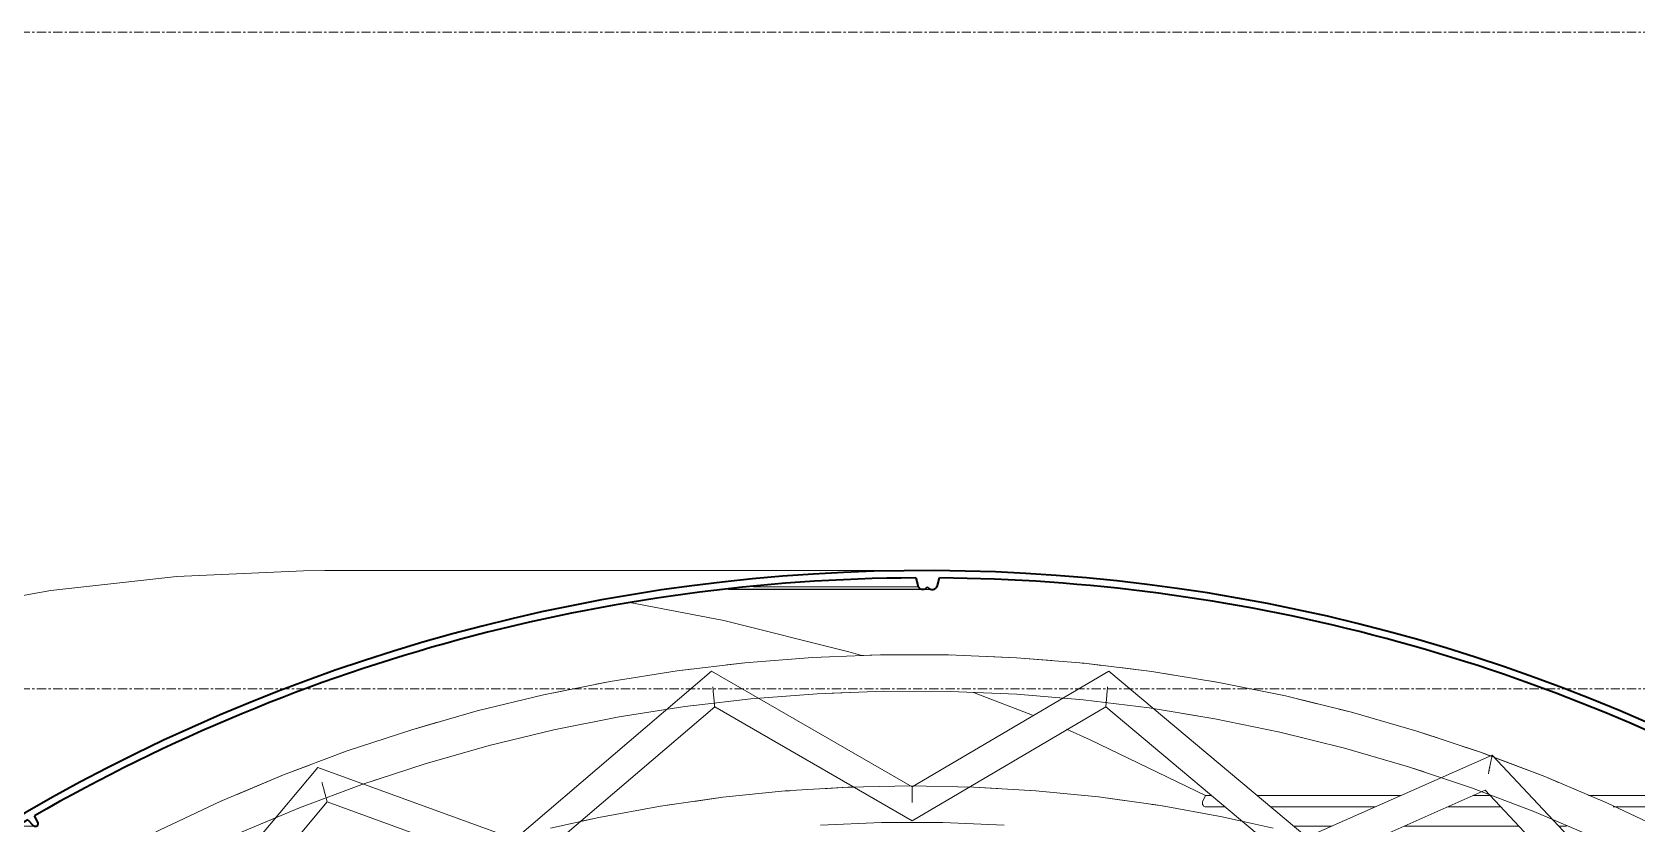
# Model space of a CAD drawing. Header units: inches. Extents: x 22 to 382261, y 22 to 371281.
# Drawn here: x 352410 to 354608, y 144051 to 145136 of the extents above; entities that cross this region are included whole.
import ezdxf

# ---------------------------------------------------------------- set-up
doc = ezdxf.new("R2010")
doc.units = ezdxf.units.IN
doc.header["$MEASUREMENT"] = 0
doc.linetypes.add('Grid Line 1_2_', pattern=[22.225, 12.7, -3.175, 3.175, -3.175])
for name, color, linetype, lineweight in [('A-FLOR-LEVL', 51, 'Continuous', 9), ('A-ROOF', 132, 'Continuous', 9), ('Q-CASE', 31, 'Continuous', 9)]:
    doc.layers.add(name, color=color, linetype=linetype, lineweight=lineweight)

# ---------------------------------------------------------------- blocks, each defined once
blk = doc.blocks.new('Casework 1 - Casework 1-382926-Rear Elevation')
at = {"layer": 'Q-CASE'}
for p, q in [((-8216.7, 3474.4), (-8486, 3244.2)), ((-7941.9, 3315.7), (-8216.7, 3474.4)), ((-7672.3, 3474.4), (-7941.9, 3315.7)), ((-7401, 3246.7), (-7672.3, 3474.4)), ((-8051.3, 3444.2), (-8027.6, 3445.1)), ((-8051.3, 3444.2), (-8027.6, 3445.1)), ((-8051.3, 3444.2), (-8027.6, 3445.1)), ((-8051.3, 3444.2), (-8027.6, 3445.1)), ((-8051.3, 3444.2), (-8027.6, 3445.1)), ((-8051.3, 3444.2), (-8027.6, 3445.1)), ((-8051.3, 3444.2), (-8027.6, 3445.1)), ((-8051.3, 3444.2), (-8027.6, 3445.1)), ((-8051.3, 3444.2), (-8027.6, 3445.1)), ((-8477.8, 3198.6), (-8212.2, 3425.6)), ((-8372.7, 3405.6), (-8354.6, 3409.2)), ((-8372.7, 3405.6), (-8354.6, 3409.2)), ((-8372.7, 3405.6), (-8354.6, 3409.2)), ((-8372.7, 3405.6), (-8354.6, 3409.2)), ((-8372.7, 3405.6), (-8354.6, 3409.2)), ((-8372.7, 3405.6), (-8354.6, 3409.2)), ((-8372.7, 3405.6), (-8354.6, 3409.2)), ((-8372.7, 3405.6), (-8354.6, 3409.2)), ((-8372.7, 3405.6), (-8354.6, 3409.2)), ((-8212.2, 3425.6), (-7941.7, 3269.4)), ((-7941.7, 3269.4), (-7676.4, 3425.6)), ((-7676.4, 3425.6), (-7407.6, 3200.1)), ((-7575.9, 3417.1), (-7551.3, 3413.1)), ((-7575.9, 3417.1), (-7551.3, 3413.1)), ((-7575.9, 3417.1), (-7551.3, 3413.1)), ((-7575.9, 3417.1), (-7551.3, 3413.1)), ((-7575.9, 3417.1), (-7551.3, 3413.1)), ((-7575.9, 3417.1), (-7551.3, 3413.1)), ((-7575.9, 3417.1), (-7551.3, 3413.1)), ((-7575.9, 3417.1), (-7551.3, 3413.1)), ((-7575.9, 3417.1), (-7551.3, 3413.1)), ((-7415.1, 3385.1), (-7408.8, 3383.5)), ((-7415.1, 3385.1), (-7408.8, 3383.5)), ((-7415.1, 3385.1), (-7408.8, 3383.5)), ((-7415.1, 3385.1), (-7408.8, 3383.5)), ((-7415.1, 3385.1), (-7408.8, 3383.5)), ((-7415.1, 3385.1), (-7408.8, 3383.5)), ((-7415.1, 3385.1), (-7408.8, 3383.5)), ((-7415.1, 3385.1), (-7408.8, 3383.5)), ((-7415.1, 3385.1), (-7408.8, 3383.5)), ((-8755.7, 3342.3), (-9032.1, 3012.9)), ((-8486, 3244.2), (-8755.7, 3342.3)), ((-7147.2, 3359.1), (-7401, 3246.7)), ((-6849.4, 3042.6), (-7147.2, 3359.1)), ((-8678.9, 3324.3), (-8657.7, 3331.3)), ((-8678.9, 3324.3), (-8657.7, 3331.3)), ((-8678.9, 3324.3), (-8657.7, 3331.3)), ((-8678.9, 3324.3), (-8657.7, 3331.3)), ((-8678.9, 3324.3), (-8657.7, 3331.3)), ((-8678.9, 3324.3), (-8657.7, 3331.3)), ((-8678.9, 3324.3), (-8657.7, 3331.3)), ((-8678.9, 3324.3), (-8657.7, 3331.3)), ((-8678.9, 3324.3), (-8657.7, 3331.3)), ((-7254.3, 3340.8), (-7240.4, 3336.2)), ((-7254.3, 3340.8), (-7240.4, 3336.2)), ((-7254.3, 3340.8), (-7240.4, 3336.2)), ((-7254.3, 3340.8), (-7240.4, 3336.2)), ((-7254.3, 3340.8), (-7240.4, 3336.2)), ((-7254.3, 3340.8), (-7240.4, 3336.2)), ((-7254.3, 3340.8), (-7240.4, 3336.2)), ((-7254.3, 3340.8), (-7240.4, 3336.2)), ((-7254.3, 3340.8), (-7240.4, 3336.2)), ((-7407.6, 3200.1), (-7156.9, 3311.1)), ((-7156.9, 3311.1), (-6878.5, 3015.1)), ((-8990.7, 3000), (-8743, 3295.1)), ((-8743, 3295.1), (-8477.8, 3198.6)), ((-8833.2, 3265.1), (-8813.6, 3273.3)), ((-8833.2, 3265.1), (-8813.6, 3273.3)), ((-8833.2, 3265.1), (-8813.6, 3273.3)), ((-8833.2, 3265.1), (-8813.6, 3273.3)), ((-8833.2, 3265.1), (-8813.6, 3273.3)), ((-8833.2, 3265.1), (-8813.6, 3273.3)), ((-8833.2, 3265.1), (-8813.6, 3273.3)), ((-8833.2, 3265.1), (-8813.6, 3273.3)), ((-8833.2, 3265.1), (-8813.6, 3273.3)), ((-7950.1, 3266.7), (-7928.5, 3266.7)), ((-7950.1, 3266.7), (-7928.5, 3266.7)), ((-7950.1, 3266.7), (-7928.5, 3266.7)), ((-7950.1, 3266.7), (-7928.5, 3266.7)), ((-7950.1, 3266.7), (-7928.5, 3266.7)), ((-7950.1, 3266.7), (-7928.5, 3266.7)), ((-7950.1, 3266.7), (-7928.5, 3266.7)), ((-7950.1, 3266.7), (-7928.5, 3266.7)), ((-7950.1, 3266.7), (-7928.5, 3266.7))]:
    blk.add_line(p, q, dxfattribs=at)
at = {"layer": 'Q-CASE', "flags": 128}
for points in [[(-6904.9, 3253.6), (-6989.1, 3293.4), (-7074.9, 3329.8), (-7162, 3362.7), (-7250.4, 3392.1), (-7339.9, 3418), (-7430.3, 3440.3), (-7521.6, 3458.9), (-7613.6, 3473.9), (-7706, 3485.2), (-7798.9, 3492.7), (-7891.9, 3496.6), (-7985.1, 3496.7), (-8078.2, 3493.1), (-8171.1, 3485.8), (-8263.6, 3474.8), (-8355.5, 3460.1), (-8446.9, 3441.7), (-8537.4, 3419.7), (-8626.9, 3394.1), (-8715.4, 3364.9), (-8802.6, 3332.2), (-8888.5, 3296), (-8972.8, 3256.5)], [(-7887.6, 3496.4), (-7891.9, 3496.6), (-7985.1, 3496.7), (-8013.9, 3495.6)], [(-7887.6, 3496.4), (-7891.9, 3496.6), (-7985.1, 3496.7), (-8013.9, 3495.6)], [(-7887.6, 3496.4), (-7891.9, 3496.6), (-7985.1, 3496.7), (-8013.9, 3495.6)], [(-7887.6, 3496.4), (-7891.9, 3496.6), (-7985.1, 3496.7), (-8013.9, 3495.6)], [(-7887.6, 3496.4), (-7891.9, 3496.6), (-7985.1, 3496.7), (-8013.9, 3495.6)], [(-7887.6, 3496.4), (-7891.9, 3496.6), (-7985.1, 3496.7), (-8013.9, 3495.6)], [(-7887.6, 3496.4), (-7891.9, 3496.6), (-7985.1, 3496.7), (-8013.9, 3495.6)], [(-7887.6, 3496.4), (-7891.9, 3496.6), (-7985.1, 3496.7), (-8013.9, 3495.6)], [(-7887.6, 3496.4), (-7891.9, 3496.6), (-7985.1, 3496.7), (-8013.9, 3495.6)], [(-8245, 3477), (-8263.6, 3474.8), (-8355.5, 3460.1), (-8374.5, 3456.3)], [(-8245, 3477), (-8263.6, 3474.8), (-8355.5, 3460.1), (-8374.5, 3456.3)], [(-8245, 3477), (-8263.6, 3474.8), (-8355.5, 3460.1), (-8374.5, 3456.3)], [(-8245, 3477), (-8263.6, 3474.8), (-8355.5, 3460.1), (-8374.5, 3456.3)], [(-8245, 3477), (-8263.6, 3474.8), (-8355.5, 3460.1), (-8374.5, 3456.3)], [(-8245, 3477), (-8263.6, 3474.8), (-8355.5, 3460.1), (-8374.5, 3456.3)], [(-8245, 3477), (-8263.6, 3474.8), (-8355.5, 3460.1), (-8374.5, 3456.3)], [(-8245, 3477), (-8263.6, 3474.8), (-8355.5, 3460.1), (-8374.5, 3456.3)], [(-8245, 3477), (-8263.6, 3474.8), (-8355.5, 3460.1), (-8374.5, 3456.3)], [(-8066.4, 3493.6), (-8078.2, 3493.1), (-8171.1, 3485.8), (-8195.7, 3482.9)], [(-8066.4, 3493.6), (-8078.2, 3493.1), (-8171.1, 3485.8), (-8195.7, 3482.9)], [(-8066.4, 3493.6), (-8078.2, 3493.1), (-8171.1, 3485.8), (-8195.7, 3482.9)], [(-8066.4, 3493.6), (-8078.2, 3493.1), (-8171.1, 3485.8), (-8195.7, 3482.9)], [(-8066.4, 3493.6), (-8078.2, 3493.1), (-8171.1, 3485.8), (-8195.7, 3482.9)], [(-8066.4, 3493.6), (-8078.2, 3493.1), (-8171.1, 3485.8), (-8195.7, 3482.9)], [(-8066.4, 3493.6), (-8078.2, 3493.1), (-8171.1, 3485.8), (-8195.7, 3482.9)], [(-8066.4, 3493.6), (-8078.2, 3493.1), (-8171.1, 3485.8), (-8195.7, 3482.9)], [(-8066.4, 3493.6), (-8078.2, 3493.1), (-8171.1, 3485.8), (-8195.7, 3482.9)], [(-7750.2, 3488.8), (-7798.9, 3492.7), (-7838, 3494.4)], [(-7750.2, 3488.8), (-7798.9, 3492.7), (-7838, 3494.4)], [(-7750.2, 3488.8), (-7798.9, 3492.7), (-7838, 3494.4)], [(-7750.2, 3488.8), (-7798.9, 3492.7), (-7838, 3494.4)], [(-7750.2, 3488.8), (-7798.9, 3492.7), (-7838, 3494.4)], [(-7750.2, 3488.8), (-7798.9, 3492.7), (-7838, 3494.4)], [(-7750.2, 3488.8), (-7798.9, 3492.7), (-7838, 3494.4)], [(-7750.2, 3488.8), (-7798.9, 3492.7), (-7838, 3494.4)], [(-7750.2, 3488.8), (-7798.9, 3492.7), (-7838, 3494.4)], [(-7681.9, 3482.2), (-7706, 3485.2), (-7708.7, 3485.4)], [(-7681.9, 3482.2), (-7706, 3485.2), (-7708.7, 3485.4)], [(-7681.9, 3482.2), (-7706, 3485.2), (-7708.7, 3485.4)], [(-7681.9, 3482.2), (-7706, 3485.2), (-7708.7, 3485.4)], [(-7681.9, 3482.2), (-7706, 3485.2), (-7708.7, 3485.4)], [(-7681.9, 3482.2), (-7706, 3485.2), (-7708.7, 3485.4)], [(-7681.9, 3482.2), (-7706, 3485.2), (-7708.7, 3485.4)], [(-7681.9, 3482.2), (-7706, 3485.2), (-7708.7, 3485.4)], [(-7681.9, 3482.2), (-7706, 3485.2), (-7708.7, 3485.4)], [(-7583.4, 3469), (-7613.6, 3473.9), (-7656.7, 3479.1)], [(-7583.4, 3469), (-7613.6, 3473.9), (-7656.7, 3479.1)], [(-7583.4, 3469), (-7613.6, 3473.9), (-7656.7, 3479.1)], [(-7583.4, 3469), (-7613.6, 3473.9), (-7656.7, 3479.1)], [(-7583.4, 3469), (-7613.6, 3473.9), (-7656.7, 3479.1)], [(-7583.4, 3469), (-7613.6, 3473.9), (-7656.7, 3479.1)], [(-7583.4, 3469), (-7613.6, 3473.9), (-7656.7, 3479.1)], [(-7583.4, 3469), (-7613.6, 3473.9), (-7656.7, 3479.1)], [(-7583.4, 3469), (-7613.6, 3473.9), (-7656.7, 3479.1)], [(-7396, 3431.8), (-7430.3, 3440.3), (-7521.6, 3458.9), (-7531.5, 3460.5)], [(-7396, 3431.8), (-7430.3, 3440.3), (-7521.6, 3458.9), (-7531.5, 3460.5)], [(-7396, 3431.8), (-7430.3, 3440.3), (-7521.6, 3458.9), (-7531.5, 3460.5)], [(-7396, 3431.8), (-7430.3, 3440.3), (-7521.6, 3458.9), (-7531.5, 3460.5)], [(-7396, 3431.8), (-7430.3, 3440.3), (-7521.6, 3458.9), (-7531.5, 3460.5)], [(-7396, 3431.8), (-7430.3, 3440.3), (-7521.6, 3458.9), (-7531.5, 3460.5)], [(-7396, 3431.8), (-7430.3, 3440.3), (-7521.6, 3458.9), (-7531.5, 3460.5)], [(-7396, 3431.8), (-7430.3, 3440.3), (-7521.6, 3458.9), (-7531.5, 3460.5)], [(-7386.7, 3429.5), (-7430.3, 3440.3), (-7521.6, 3458.9), (-7531.5, 3460.5)], [(-8421, 3446.9), (-8446.9, 3441.7), (-8537.4, 3419.7), (-8551.6, 3415.6)], [(-8421, 3446.9), (-8446.9, 3441.7), (-8537.4, 3419.7), (-8551.6, 3415.6)], [(-8421, 3446.9), (-8446.9, 3441.7), (-8537.4, 3419.7), (-8551.6, 3415.6)], [(-8421, 3446.9), (-8446.9, 3441.7), (-8537.4, 3419.7), (-8551.6, 3415.6)], [(-8421, 3446.9), (-8446.9, 3441.7), (-8537.4, 3419.7), (-8551.6, 3415.6)], [(-8421, 3446.9), (-8446.9, 3441.7), (-8537.4, 3419.7), (-8551.6, 3415.6)], [(-8421, 3446.9), (-8446.9, 3441.7), (-8537.4, 3419.7), (-8551.6, 3415.6)], [(-8421, 3446.9), (-8446.9, 3441.7), (-8537.4, 3419.7), (-8551.6, 3415.6)], [(-8421, 3446.9), (-8446.9, 3441.7), (-8537.4, 3419.7), (-8551.6, 3415.6)], [(-8240.8, 3427.2), (-8162.6, 3436.4), (-8071.7, 3443.4), (-7980.6, 3446.8), (-7889.5, 3446.5), (-7798.4, 3442.6), (-7707.6, 3435.1), (-7617.1, 3423.9), (-7527.2, 3409.1), (-7437.9, 3390.7), (-7349.4, 3368.8), (-7261.9, 3343.3), (-7175.4, 3314.4), (-7090.2, 3282), (-7006.4, 3246.3), (-6924, 3207.2), (-6843.3, 3164.9), (-6810, 3146.2)], [(-9107.7, 3126.3), (-9028.5, 3171.4), (-8947.5, 3213.2), (-8864.9, 3251.8), (-8780.9, 3287), (-8695.5, 3318.9), (-8608.9, 3347.3), (-8521.2, 3372.3), (-8432.6, 3393.7), (-8343.2, 3411.5), (-8253.2, 3425.8), (-8241.2, 3427.2)], [(-7222.1, 3382.7), (-7250.4, 3392.1), (-7339.9, 3418), (-7357.4, 3422.3)], [(-7222.1, 3382.7), (-7250.4, 3392.1), (-7339.9, 3418), (-7357.4, 3422.3)], [(-7222.1, 3382.7), (-7250.4, 3392.1), (-7339.9, 3418), (-7357.4, 3422.3)], [(-7222.1, 3382.7), (-7250.4, 3392.1), (-7339.9, 3418), (-7357.4, 3422.3)], [(-7222.1, 3382.7), (-7250.4, 3392.1), (-7339.9, 3418), (-7357.4, 3422.3)], [(-7222.1, 3382.7), (-7250.4, 3392.1), (-7339.9, 3418), (-7357.4, 3422.3)], [(-7222.1, 3382.7), (-7250.4, 3392.1), (-7339.9, 3418), (-7357.4, 3422.3)], [(-7222.1, 3382.7), (-7250.4, 3392.1), (-7339.9, 3418), (-7357.4, 3422.3)], [(-7222.1, 3382.7), (-7250.4, 3392.1), (-7339.9, 3418), (-7357.4, 3422.3)], [(-8591.7, 3404.2), (-8626.9, 3394.1), (-8715.4, 3364.9), (-8721.6, 3362.6)], [(-8591.7, 3404.2), (-8626.9, 3394.1), (-8715.4, 3364.9), (-8721.6, 3362.6)], [(-8591.7, 3404.2), (-8626.9, 3394.1), (-8715.4, 3364.9), (-8721.6, 3362.6)], [(-8591.7, 3404.2), (-8626.9, 3394.1), (-8715.4, 3364.9), (-8721.6, 3362.6)], [(-8591.7, 3404.2), (-8626.9, 3394.1), (-8715.4, 3364.9), (-8721.6, 3362.6)], [(-8591.7, 3404.2), (-8626.9, 3394.1), (-8715.4, 3364.9), (-8721.6, 3362.6)], [(-8591.7, 3404.2), (-8626.9, 3394.1), (-8715.4, 3364.9), (-8721.6, 3362.6)], [(-8591.7, 3404.2), (-8626.9, 3394.1), (-8715.4, 3364.9), (-8721.6, 3362.6)], [(-8591.7, 3404.2), (-8626.9, 3394.1), (-8715.4, 3364.9), (-8721.6, 3362.6)], [(-7149.7, 3358), (-7162, 3362.7), (-7187.5, 3371.2)], [(-7149.7, 3358), (-7162, 3362.7), (-7187.5, 3371.2)], [(-7149.7, 3358), (-7162, 3362.7), (-7187.5, 3371.2)], [(-7149.7, 3358), (-7162, 3362.7), (-7187.5, 3371.2)], [(-7149.7, 3358), (-7162, 3362.7), (-7187.5, 3371.2)], [(-7149.7, 3358), (-7162, 3362.7), (-7187.5, 3371.2)], [(-7149.7, 3358), (-7162, 3362.7), (-7187.5, 3371.2)], [(-7149.7, 3358), (-7162, 3362.7), (-7187.5, 3371.2)], [(-7149.7, 3358), (-7162, 3362.7), (-7187.5, 3371.2)], [(-8767, 3345.6), (-8802.6, 3332.2), (-8866.4, 3305.4)], [(-8767, 3345.6), (-8802.6, 3332.2), (-8866.4, 3305.4)], [(-8767, 3345.6), (-8802.6, 3332.2), (-8866.4, 3305.4)], [(-8767, 3345.6), (-8802.6, 3332.2), (-8866.4, 3305.4)], [(-8767, 3345.6), (-8802.6, 3332.2), (-8866.4, 3305.4)], [(-8767, 3345.6), (-8802.6, 3332.2), (-8866.4, 3305.4)], [(-8767, 3345.6), (-8802.6, 3332.2), (-8866.4, 3305.4)], [(-8767, 3345.6), (-8802.6, 3332.2), (-8866.4, 3305.4)], [(-8767, 3345.6), (-8802.6, 3332.2), (-8866.4, 3305.4)], [(-7056.3, 3321.9), (-7074.9, 3329.8), (-7144.3, 3356)], [(-7056.3, 3321.9), (-7074.9, 3329.8), (-7144.3, 3356)], [(-7056.3, 3321.9), (-7074.9, 3329.8), (-7144.3, 3356)], [(-7056.3, 3321.9), (-7074.9, 3329.8), (-7144.3, 3356)], [(-7056.3, 3321.9), (-7074.9, 3329.8), (-7144.3, 3356)], [(-7056.3, 3321.9), (-7074.9, 3329.8), (-7144.3, 3356)], [(-7056.3, 3321.9), (-7074.9, 3329.8), (-7144.3, 3356)], [(-7056.3, 3321.9), (-7074.9, 3329.8), (-7144.3, 3356)], [(-7056.3, 3321.9), (-7074.9, 3329.8), (-7144.3, 3356)], [(-7447, 3259.1), (-7516.9, 3274.7), (-7601.5, 3290), (-7686.6, 3301.9), (-7772.1, 3310.4), (-7857.9, 3315.5), (-7943.9, 3317.1), (-8029.8, 3315.3), (-8115.6, 3310.1), (-8201.1, 3301.4), (-8286.2, 3289.3), (-8370.8, 3273.9), (-8437.1, 3259)], [(-8109.7, 3310.4), (-8115.6, 3310.1), (-8201.1, 3301.4), (-8240.4, 3295.9)], [(-8109.7, 3310.4), (-8115.6, 3310.1), (-8201.1, 3301.4), (-8240.4, 3295.9)], [(-8109.7, 3310.4), (-8115.6, 3310.1), (-8201.1, 3301.4), (-8240.4, 3295.9)], [(-8109.7, 3310.4), (-8115.6, 3310.1), (-8201.1, 3301.4), (-8240.4, 3295.9)], [(-8109.7, 3310.4), (-8115.6, 3310.1), (-8201.1, 3301.4), (-8240.4, 3295.9)], [(-8109.7, 3310.4), (-8115.6, 3310.1), (-8201.1, 3301.4), (-8240.4, 3295.9)], [(-8109.7, 3310.4), (-8115.6, 3310.1), (-8201.1, 3301.4), (-8240.4, 3295.9)], [(-8109.7, 3310.4), (-8115.6, 3310.1), (-8201.1, 3301.4), (-8240.4, 3295.9)], [(-8109.7, 3310.4), (-8115.6, 3310.1), (-8201.1, 3301.4), (-8240.4, 3295.9)], [(-8021.5, 3315.5), (-8029.8, 3315.3), (-8064.5, 3313.2)], [(-8021.5, 3315.5), (-8029.8, 3315.3), (-8064.5, 3313.2)], [(-8021.5, 3315.5), (-8029.8, 3315.3), (-8064.5, 3313.2)], [(-8021.5, 3315.5), (-8029.8, 3315.3), (-8064.5, 3313.2)], [(-8021.5, 3315.5), (-8029.8, 3315.3), (-8064.5, 3313.2)], [(-8021.5, 3315.5), (-8029.8, 3315.3), (-8064.5, 3313.2)], [(-8021.5, 3315.5), (-8029.8, 3315.3), (-8064.5, 3313.2)], [(-8021.5, 3315.5), (-8029.8, 3315.3), (-8064.5, 3313.2)], [(-8021.5, 3315.5), (-8029.8, 3315.3), (-8064.5, 3313.2)], [(-7824.7, 3313.5), (-7857.9, 3315.5), (-7863.3, 3315.6)], [(-7824.7, 3313.5), (-7857.9, 3315.5), (-7863.3, 3315.6)], [(-7824.7, 3313.5), (-7857.9, 3315.5), (-7863.3, 3315.6)], [(-7824.7, 3313.5), (-7857.9, 3315.5), (-7863.3, 3315.6)], [(-7824.7, 3313.5), (-7857.9, 3315.5), (-7863.3, 3315.6)], [(-7824.7, 3313.5), (-7857.9, 3315.5), (-7863.3, 3315.6)], [(-7824.7, 3313.5), (-7857.9, 3315.5), (-7863.3, 3315.6)], [(-7824.7, 3313.5), (-7857.9, 3315.5), (-7863.3, 3315.6)], [(-7824.7, 3313.5), (-7857.9, 3315.5), (-7863.3, 3315.6)], [(-7651.2, 3297), (-7686.6, 3301.9), (-7772.1, 3310.4), (-7779.7, 3310.9)], [(-7651.2, 3297), (-7686.6, 3301.9), (-7772.1, 3310.4), (-7779.7, 3310.9)], [(-7651.2, 3297), (-7686.6, 3301.9), (-7772.1, 3310.4), (-7779.7, 3310.9)], [(-7651.2, 3297), (-7686.6, 3301.9), (-7772.1, 3310.4), (-7779.7, 3310.9)], [(-7651.2, 3297), (-7686.6, 3301.9), (-7772.1, 3310.4), (-7779.7, 3310.9)], [(-7651.2, 3297), (-7686.6, 3301.9), (-7772.1, 3310.4), (-7779.7, 3310.9)], [(-7651.2, 3297), (-7686.6, 3301.9), (-7772.1, 3310.4), (-7779.7, 3310.9)], [(-7651.2, 3297), (-7686.6, 3301.9), (-7772.1, 3310.4), (-7779.7, 3310.9)], [(-7651.2, 3297), (-7686.6, 3301.9), (-7772.1, 3310.4), (-7779.7, 3310.9)], [(-6897, 3249.4), (-6904.9, 3253.6), (-6989.1, 3293.4), (-7035.4, 3313)], [(-6897, 3249.4), (-6904.9, 3253.6), (-6989.1, 3293.4), (-7035.4, 3313)], [(-6897, 3249.4), (-6904.9, 3253.6), (-6989.1, 3293.4), (-7035.4, 3313)], [(-6897, 3249.4), (-6904.9, 3253.6), (-6989.1, 3293.4), (-7035.4, 3313)], [(-6897, 3249.4), (-6904.9, 3253.6), (-6989.1, 3293.4), (-7035.4, 3313)], [(-6897, 3249.4), (-6904.9, 3253.6), (-6989.1, 3293.4), (-7035.4, 3313)], [(-6897, 3249.4), (-6904.9, 3253.6), (-6989.1, 3293.4), (-7035.4, 3313)], [(-6897, 3249.4), (-6904.9, 3253.6), (-6989.1, 3293.4), (-7035.4, 3313)], [(-6897, 3249.4), (-6904.9, 3253.6), (-6989.1, 3293.4), (-7035.4, 3313)], [(-8886.8, 3296.8), (-8888.5, 3296), (-8972.8, 3256.5), (-9023.8, 3230.1)], [(-8886.8, 3296.8), (-8888.5, 3296), (-8972.8, 3256.5), (-9023.8, 3230.1)], [(-8886.8, 3296.8), (-8888.5, 3296), (-8972.8, 3256.5), (-9023.8, 3230.1)], [(-8886.8, 3296.8), (-8888.5, 3296), (-8972.8, 3256.5), (-9023.8, 3230.1)], [(-8886.8, 3296.8), (-8888.5, 3296), (-8972.8, 3256.5), (-9023.8, 3230.1)], [(-8886.8, 3296.8), (-8888.5, 3296), (-8972.8, 3256.5), (-9023.8, 3230.1)], [(-8886.8, 3296.8), (-8888.5, 3296), (-8972.8, 3256.5), (-9023.8, 3230.1)], [(-8886.8, 3296.8), (-8888.5, 3296), (-8972.8, 3256.5), (-9023.8, 3230.1)], [(-8886.8, 3296.8), (-8888.5, 3296), (-8972.8, 3256.5), (-9023.8, 3230.1)], [(-8270.9, 3291.5), (-8286.2, 3289.3), (-8370.8, 3273.9), (-8394.8, 3268.5)], [(-8270.9, 3291.5), (-8286.2, 3289.3), (-8370.8, 3273.9), (-8394.8, 3268.5)], [(-8270.9, 3291.5), (-8286.2, 3289.3), (-8370.8, 3273.9), (-8394.8, 3268.5)], [(-8270.9, 3291.5), (-8286.2, 3289.3), (-8370.8, 3273.9), (-8394.8, 3268.5)], [(-8270.9, 3291.5), (-8286.2, 3289.3), (-8370.8, 3273.9), (-8394.8, 3268.5)], [(-8270.9, 3291.5), (-8286.2, 3289.3), (-8370.8, 3273.9), (-8394.8, 3268.5)], [(-8270.9, 3291.5), (-8286.2, 3289.3), (-8370.8, 3273.9), (-8394.8, 3268.5)], [(-8270.9, 3291.5), (-8286.2, 3289.3), (-8370.8, 3273.9), (-8394.8, 3268.5)], [(-8270.9, 3291.5), (-8286.2, 3289.3), (-8370.8, 3273.9), (-8394.8, 3268.5)], [(-7494.5, 3269.7), (-7516.9, 3274.7), (-7601.5, 3290), (-7613.4, 3291.7)], [(-7494.5, 3269.7), (-7516.9, 3274.7), (-7601.5, 3290), (-7613.4, 3291.7)], [(-7494.5, 3269.7), (-7516.9, 3274.7), (-7601.5, 3290), (-7613.4, 3291.7)], [(-7494.5, 3269.7), (-7516.9, 3274.7), (-7601.5, 3290), (-7613.4, 3291.7)], [(-7494.5, 3269.7), (-7516.9, 3274.7), (-7601.5, 3290), (-7613.4, 3291.7)], [(-7494.5, 3269.7), (-7516.9, 3274.7), (-7601.5, 3290), (-7613.4, 3291.7)], [(-7494.5, 3269.7), (-7516.9, 3274.7), (-7601.5, 3290), (-7613.4, 3291.7)], [(-7494.5, 3269.7), (-7516.9, 3274.7), (-7601.5, 3290), (-7613.4, 3291.7)], [(-7494.5, 3269.7), (-7516.9, 3274.7), (-7601.5, 3290), (-7613.4, 3291.7)], [(-8067.4, 3263.4), (-7983.5, 3266.7), (-7899.6, 3266.7), (-7815.7, 3263.3)]]:
    blk.add_lwpolyline(points, dxfattribs=at)
at = {"layer": 'Q-CASE'}
for points, knots in [([(-8212.2, 3425.6), (-8212.2, 3425.6), (-8212.3, 3426.2), (-8212.5, 3428.2), (-8212.7, 3430.6), (-8212.9, 3432.7), (-8213.1, 3435.1), (-8213.3, 3437.8), (-8213.6, 3440.6), (-8213.9, 3443.7), (-8214.2, 3446.8), (-8214.4, 3449.5), (-8214.6, 3451.4), (-8214.7, 3452.3), (-8214.7, 3452.6)], [0, 0, 0, 0, 0.0833333, 0.1666667, 0.2083333, 0.25, 0.2916667, 0.3333333, 0.375, 0.4166667, 0.4583333, 0.5, 0.5208333, 0.5338411, 0.5338411, 0.5338411, 0.5338411]), ([(-7676.4, 3425.6), (-7676.4, 3425.6), (-7676.3, 3426.2), (-7676.2, 3428.2), (-7676, 3430.6), (-7675.8, 3432.7), (-7675.6, 3435.1), (-7675.4, 3437.8), (-7675.1, 3440.6), (-7674.9, 3443.7), (-7674.6, 3446.8), (-7674.4, 3449.5), (-7674.2, 3451.5), (-7674.1, 3452.5), (-7674.1, 3453)], [0, 0, 0, 0, 0.0833333, 0.1666667, 0.2083333, 0.25, 0.2916667, 0.3333333, 0.375, 0.4166667, 0.4583333, 0.5, 0.5208333, 0.5392942, 0.5392942, 0.5392942, 0.5392942]), ([(-7152.4, 3333.6), (-7152.3, 3334.1), (-7152.1, 3335.1), (-7151.8, 3336.7), (-7151.3, 3338.8), (-7150.9, 3340.8), (-7150.5, 3342.8), (-7150.1, 3344.8), (-7149.6, 3347.2), (-7149.1, 3349.8), (-7148.6, 3352.1), (-7148.2, 3354.2), (-7147.7, 3356.6), (-7147.3, 3358.6), (-7147.2, 3359.1), (-7147.2, 3359.1)], [0.4802378, 0.4802378, 0.4802378, 0.4802378, 0.5, 0.5208333, 0.5416667, 0.5833333, 0.6041667, 0.625, 0.6666667, 0.7083333, 0.75, 0.7916667, 0.8333333, 0.9166667, 1, 1, 1, 1]), ([(-8743, 3295.1), (-8743, 3295.2), (-8743.2, 3295.7), (-8743.7, 3297.7), (-8744.3, 3300), (-8744.9, 3302), (-8745.5, 3304.3), (-8746.2, 3306.9), (-8746.9, 3309.7), (-8747.7, 3312.6), (-8748.5, 3315.6), (-8749.2, 3318.2), (-8749.8, 3320.3), (-8750, 3321.3), (-8750.2, 3321.8)], [0, 0, 0, 0, 0.0833333, 0.1666667, 0.2083333, 0.25, 0.2916667, 0.3333333, 0.375, 0.4166667, 0.4583333, 0.5, 0.5208333, 0.5416667, 0.5416667, 0.5416667, 0.5416667]), ([(-7941.8, 3294.4), (-7941.8, 3294.8), (-7941.8, 3296.2), (-7941.8, 3298.6), (-7941.8, 3301.5), (-7941.9, 3304.2), (-7941.9, 3306.7), (-7941.9, 3309), (-7941.9, 3311), (-7941.9, 3313.3), (-7941.9, 3314.4), (-7941.9, 3314.9)], [0.525451, 0.525451, 0.525451, 0.525451, 0.5416667, 0.5833333, 0.625, 0.6666667, 0.7083333, 0.75, 0.7916667, 0.8333333, 0.9166667, 0.9166667, 0.9166667, 0.9166667])]:
    blk.add_open_spline(points, degree=3, knots=knots, dxfattribs=at)
blk = doc.blocks.new('Roofs 1 - Roofs 1-397225-Rear Elevation')
at = {"layer": 'A-ROOF'}
for p, q in [((-7924.3, 3612.1), (-8746, 3612.1)), ((-8193.4, 3586), (-7914.2, 3586)), ((-8188.8, 3586.5), (-7927, 3586.5)), ((-8158.8, 3589.6), (-7933.4, 3589.6)), ((-7776.9, 3413.9), (-7857.5, 3445)), ((-7543.8, 3295.4), (-7540, 3303.7)), ((-7540, 3303.7), (-7531.1, 3303.7)), ((-7468.9, 3303.7), (-7272.4, 3303.7)), ((-7173.7, 3303.7), (-7150, 3303.7)), ((-7015.1, 3303.7), (-6754.1, 3303.7)), ((-7539, 3288.3), (-7512.7, 3288.3)), ((-7450.7, 3288.3), (-7307.3, 3288.3)), ((-7207.9, 3288.3), (-7135.4, 3288.3)), ((-6981.5, 3288.3), (-6753.2, 3288.3)), ((-9168.3, 3261.7), (-9142.7, 3261.7)), ((-7419.2, 3262), (-7366.4, 3262)), ((-7267.9, 3262), (-7110.6, 3262)), ((-7055.8, 3262), (-7045.3, 3262)), ((-6923.7, 3262), (-6680.6, 3262)), ((-10060.5, 3204.7), (-10092.2, 3235.5)), ((-10092.2, 3235.5), (-9230.6, 3235.5)), ((-7331.6, 3233.7), (-7084.2, 3233.7)), ((-7318.8, 3239.4), (-7089.3, 3239.4)), ((-7034.6, 3239.4), (-6993.9, 3239.4)), ((-7029.2, 3233.7), (-6981, 3233.7)), ((-6877.6, 3239.4), (-6696.1, 3239.4)), ((-6867.1, 3233.7), (-6687.9, 3233.7)), ((-10060.5, 3204.7), (-9199.8, 3204.7))]:
    blk.add_line(p, q, dxfattribs=at)
at = {"layer": 'A-ROOF', "lineweight": 35}
for p, q in [((-7936.8, 3602), (-7933.4, 3589.6)), ((-7906.9, 3591.7), (-7904.1, 3602)), ((-6754.1, 3303.7), (-6757.8, 3295.4)), ((-9139.3, 3267.5), (-9144.1, 3275.9)), ((-6749.6, 3289.7), (-6742.2, 3297.1)), ((-9153.2, 3270.6), (-9145.5, 3262.8)), ((-6680.6, 3262), (-6696.1, 3239.4)), ((-6687.9, 3233.7), (-6666.4, 3265.1)), ((-9230.6, 3235.5), (-9199.8, 3204.7)), ((-9192.7, 3211.8), (-9214.6, 3233.7)), ((-6696.1, 3239.4), (-6687.9, 3233.7)), ((-9199.8, 3204.7), (-9192.7, 3211.8))]:
    blk.add_line(p, q, dxfattribs=at)
at = {"layer": 'A-ROOF', "flags": 128}
for points in [[(-10092.2, 3235.5), (-9942.1, 3320.3), (-9786.2, 3394.9), (-9625.5, 3458.9), (-9460.5, 3512.1), (-9292.3, 3554.1), (-9121.4, 3584.9), (-8948.8, 3604.2), (-8775.2, 3611.9), (-8740.2, 3612.1)], [(-8012.5, 3496.1), (-8028.5, 3500.8), (-8199.5, 3543.8), (-8328.4, 3568.2)], [(-7540, 3303.7), (-7697.9, 3380.4), (-7730.4, 3394.6)], [(-7538.8, 3288.3), (-7540.2, 3288.4), (-7541.4, 3288.8), (-7542.5, 3289.5), (-7543.3, 3290.5), (-7543.9, 3291.7), (-7544.2, 3292.9), (-7544.2, 3294.2), (-7543.8, 3295.4)]]:
    blk.add_lwpolyline(points, dxfattribs=at)
at = {"layer": 'A-ROOF', "lineweight": 35}
for centre, radius, start, end in [((-7924.3, 1158.2), 2453.9, 59.1602, 122.1619), ((-7924.3, 1158.2), 2443.9, 90.2913, 119.9416), ((-7927, 3594.6), 8.12, 218.4096, 321.5904), ((-7914.2, 3593.6), 7.62, 212.2724, 345), ((-7924.3, 1158.2), 2443.9, 61.3914, 89.5259), ((-6753.2, 3293.3), 5.09, 156.0473, 315), ((-7924.3, 1158.2), 2443.9, 59.41, 61.0717), ((-7924.3, 1158.2), 2443.9, 120.1887, 121.8678), ((-9142.7, 3265.6), 3.89, 225, 29.759)]:
    blk.add_arc(centre, radius, start, end, dxfattribs=at)
at = {"layer": 'A-ROOF'}
blk.add_open_spline([(-7784.1, 3608.1), (-7840.2, 3611.3), (-7896.4, 3612.6), (-7952.6, 3611.9)], degree=3, dxfattribs=at)
for points, knots in [([(-7933.4, 3589.6), (-7932.5, 3588.5), (-7930.8, 3587.2), (-7928.1, 3586.5), (-7926, 3586.5), (-7924, 3587), (-7922.1, 3588), (-7921.1, 3589), (-7920.7, 3589.6)], [0, 0, 0, 0, 0.285714, 0.428571, 0.571429, 0.714286, 0.857143, 1, 1, 1, 1]), ([(-7920.7, 3589.6), (-7920, 3588.5), (-7918, 3586.6), (-7914.7, 3585.8), (-7912.1, 3586.2), (-7910.3, 3587), (-7908.7, 3588.2), (-7907.5, 3589.8), (-7907, 3591), (-7906.9, 3591.7)], [0, 0, 0, 0, 0.222222, 0.444444, 0.555556, 0.666667, 0.777778, 0.888889, 1, 1, 1, 1]), ([(-6757.8, 3295.4), (-6758.2, 3294.6), (-6758.4, 3292.9), (-6757.7, 3290.8), (-6756.9, 3289.8), (-6756.5, 3289.5)], [0, 0, 0, 0, 0.1818182, 0.3636364, 0.4545455, 0.4545455, 0.4545455, 0.4545455]), ([(-6755.5, 3288.8), (-6754.7, 3288.4), (-6753.2, 3288.1), (-6751.1, 3288.6), (-6750, 3289.3), (-6749.6, 3289.7)], [0.5454545, 0.5454545, 0.5454545, 0.5454545, 0.7272727, 0.8636364, 1, 1, 1, 1]), ([(-9145.5, 3262.8), (-9145, 3262.4), (-9144.1, 3261.8), (-9142.7, 3261.7), (-9141.7, 3261.8), (-9141.1, 3262), (-9140.8, 3262.2)], [0, 0, 0, 0, 0.1818182, 0.2727273, 0.3636364, 0.4545455, 0.4545455, 0.4545455, 0.4545455]), ([(-9140, 3262.8), (-9139.7, 3263.1), (-9139.3, 3263.6), (-9138.8, 3264.9), (-9138.8, 3266.3), (-9139.2, 3267.2), (-9139.3, 3267.5)], [0.5454545, 0.5454545, 0.5454545, 0.5454545, 0.6363636, 0.7272727, 0.9090909, 1, 1, 1, 1])]:
    blk.add_open_spline(points, degree=3, knots=knots, dxfattribs=at)

msp = doc.modelspace()

# ---------------------------------------------------------------- linework, layer by layer
at = {"layer": 'A-FLOR-LEVL', "linetype": 'Grid Line 1_2_'}
for p, q in [((349815.8, 145136.1), (381527.9, 145136.1)), ((349815.8, 144236.1), (381527.9, 144236.1))]:
    msp.add_line(p, q, dxfattribs=at)

# ---------------------------------------------------------------- block references
at = {"layer": 'A-ROOF'}
msp.add_blockref('Roofs 1 - Roofs 1-397225-Rear Elevation', (361556.8, 140786.1), dxfattribs=at)
at = {"layer": 'Q-CASE'}
msp.add_blockref('Casework 1 - Casework 1-382926-Rear Elevation', (361556.8, 140786.1), dxfattribs=at)

doc.saveas('drawing.dxf')
